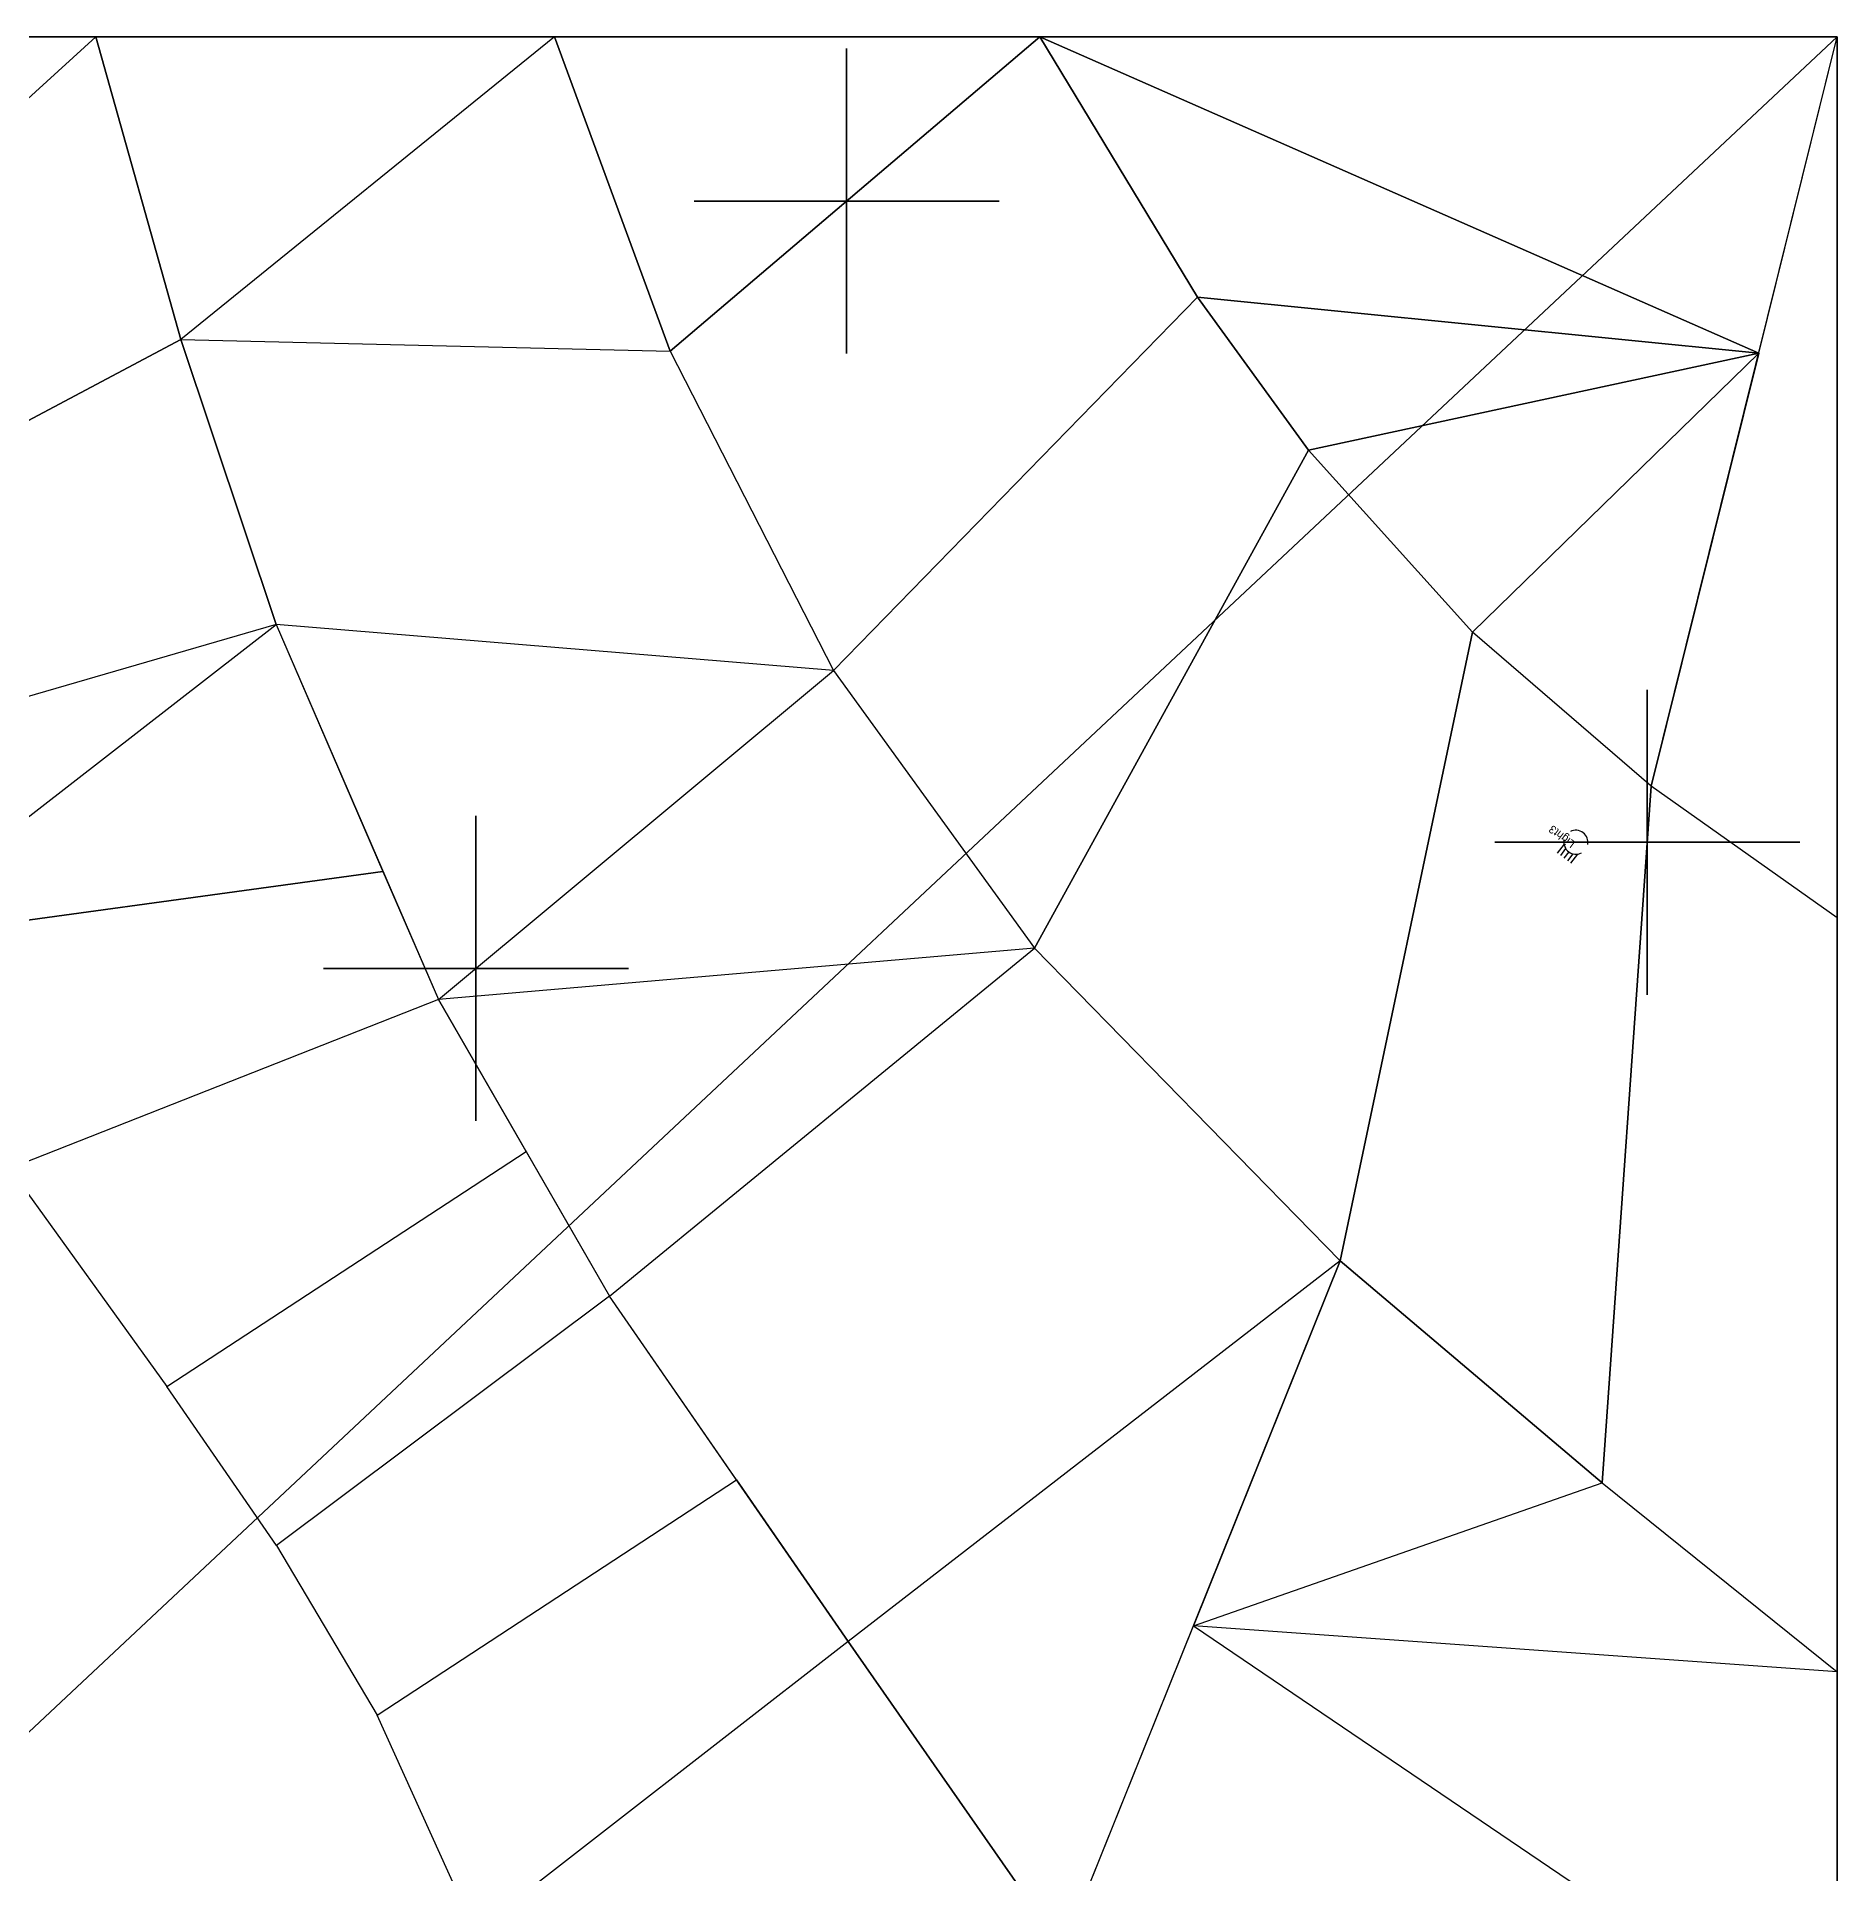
# Model space of a CAD drawing. Extents: x -340 to 755, y -404 to 683.
# Drawn here: x 204 to 744, y 129 to 680 of the extents above; entities that cross this region are included whole.
import ezdxf

# ---------------------------------------------------------------- set-up
doc = ezdxf.new("R2010")
doc.units = 0
doc.layers.get('0').update_dxf_attribs({"linetype": 'CONTINUOUS'})
for name, color, linetype in [('ASHADE', 7, 'CONTINUOUS'), ('DIRT', 1, 'CONTINUOUS'), ('TERRAIN', 104, 'CONTINUOUS'), ('TREE', 6, 'CONTINUOUS')]:
    doc.layers.add(name, color=color, linetype=linetype)

# ---------------------------------------------------------------- blocks, each defined once
blk = doc.blocks.new('TREE')
for points in [[(0, 45.72, -0.56), (0, 45.72, 179.8), (0, -45.72, 179.8), (0, -45.72, 0.56)], [(45.72, 0, -0.56), (45.72, 0, 179.8), (-45.72, 0, 179.8), (-45.72, 0, 0.56)]]:
    blk.add_3dface(points)
blk = doc.blocks.new('DIRECT')
at = {"layer": 'ASHADE', "color": 7, "linetype": 'CONTINUOUS'}
for p, q in [((-0.21, 0.214), (-0.21, 0.5)), ((-0.11, 0.279), (-0.11, 0.5)), ((0, 0.3), (0, 0.5)), ((0.11, 0.279), (0.11, 0.5)), ((0.21, 0.214), (0.21, 0.5))]:
    blk.add_line(p, q, dxfattribs=at)
for start, end in [(25.6793, 154.3207), (205.6793, 334.3207)]:
    blk.add_arc((0, 0), 0.3, start, end, dxfattribs=at)
at = {"layer": 'ASHADE', "color": 7, "linetype": 'CONTINUOUS', "flags": 1}
for tag, p in [('GNAME', (0, 0.28)), ('LAX', (0, 0.265)), ('LAY', (0, 0.25)), ('LAZ', (0, 0.235)), ('INTENSITY', (0, 0.22)), ('COLOR', (0, 0.205)), ('CONEA', (0, 0.19)), ('CONED', (0, 0.175)), ('BEAMD', (0, 0.16))]:
    blk.add_attdef(tag, p, '', height=0.01, dxfattribs=at)

msp = doc.modelspace()

# ---------------------------------------------------------------- linework, layer by layer
at = {"layer": 'DIRT'}
for points in [[(-336, 679.98, 3.52), (-336, 679.98, 51.52), (116.87, 679.98, 51.52), (744, 679.98, 3.52)], [(116.87, 679.98, 51.52), (221.81, 679.98, 63.52), (744, 679.98, 3.52)], [(221.81, 679.98, 63.52), (359.3, 679.98, 123.52), (504.88, 679.98, 183.52), (744, 679.98, 3.52)], [(744, 679.98, 3.52), (504.88, 679.98, 183.52), (744, 679.98, 243.52), (744, 679.98, 3.52)], [(744, 679.98, 3.52), (744, 679.98, 243.52), (744, 415.71, 183.52), (744, 679.98, 3.52)], [(744, 679.98, 3.52), (744, 415.71, 183.52), (744, 189.51, 123.52), (744, 679.98, 3.52)], [(744, 679.98, 3.52), (744, 189.51, 123.52), (744, 72.48, 99.52), (744, -400.02, 3.52)]]:
    msp.add_3dface(points, dxfattribs=at)
at = {"layer": 'TERRAIN'}
for points in [[(-336, 679.98, 3.52), (744, 679.98, 3.52), (168, 139.98, 3.52), (0, 139.98, 3.52)], [(59.96, 532.48, 3.52), (221.81, 679.98, 63.52), (116.87, 679.98, 51.52), (61.03, 531.68, 3.52)], [(247.22, 589.14, 63.52), (88.8, 504.95, 3.52), (59.96, 532.48, 3.52), (221.81, 679.98, 63.52)], [(744, 679.98, 3.52), (744, -400.02, 3.52), (168, -100.02, 3.52), (168, 139.98, 3.52)], [(221.81, 679.98, 63.52), (359.3, 679.98, 123.52), (247.22, 589.14, 63.52)], [(247.22, 589.14, 63.52), (394.02, 585.71, 123.52), (359.3, 679.98, 123.52)], [(504.88, 679.98, 183.52), (359.3, 679.98, 123.52), (394.02, 585.71, 123.52)], [(442.96, 489.88, 123.52), (552.11, 601.84, 183.52), (504.88, 679.98, 183.52), (394.02, 585.71, 123.52)], [(744, 679.98, 243.52), (504.88, 679.98, 183.52), (720.45, 585.11, 218.19)], [(504.88, 679.98, 183.52), (552.11, 601.84, 183.52), (720.45, 585.11, 218.19)], [(744, 415.71, 183.52), (688.23, 455.25, 183.52), (744, 679.98, 243.52), (744, 415.71, 183.52)], [(503.31, 406.62, 123.52), (585.44, 556, 183.52), (552.11, 601.84, 183.52), (442.96, 489.88, 123.52)], [(503.31, 406.62, 123.52), (585.44, 556, 183.52), (552.11, 601.84, 183.52), (442.96, 489.88, 123.52)], [(552.11, 601.84, 183.52), (585.44, 556, 183.52), (720.45, 585.11, 218.19)], [(247.22, 589.14, 63.52), (275.82, 503.64, 63.52), (122.56, 459.16, 3.52), (88.8, 504.95, 3.52)], [(394.02, 585.71, 123.52), (442.96, 489.88, 123.52), (275.82, 503.64, 63.52), (247.22, 589.14, 63.52)], [(585.44, 556, 183.52), (634.66, 501.42, 183.52), (720.45, 585.11, 218.19)], [(720.45, 585.11, 218.19), (688.23, 455.25, 183.52), (634.66, 501.42, 183.52)], [(594.95, 312.82, 123.52), (634.66, 501.42, 183.52), (585.44, 556, 183.52), (503.31, 406.62, 123.52)], [(275.82, 503.64, 63.52), (122.56, 459.16, 3.52), (153.08, 408.39, 3.52), (275.82, 503.64, 63.52)], [(275.82, 503.64, 63.52), (307.85, 429.62, 63.52), (153.08, 408.39, 3.52)], [(275.82, 503.64, 63.52), (324.5, 391.17, 63.52), (442.96, 489.88, 123.52)], [(673.45, 246.26, 123.52), (688.23, 455.25, 183.52), (634.66, 501.42, 183.52), (594.95, 312.82, 123.52)], [(442.96, 489.88, 123.52), (503.31, 406.62, 123.52), (324.5, 391.17, 63.52)], [(744, 189.51, 123.52), (744, 415.71, 183.52), (688.23, 455.25, 183.52), (673.45, 246.26, 123.52)], [(196, 340.55, 3.52), (153.08, 408.39, 3.52), (307.85, 429.62, 63.52), (324.5, 391.17, 63.52)], [(324.5, 391.17, 63.52), (375.8, 302.27, 63.52), (503.31, 406.62, 123.52)], [(503.31, 406.62, 123.52), (594.95, 312.82, 123.52), (447.4, 198.7, 63.52), (375.8, 302.27, 63.52)], [(196, 340.55, 3.52), (243.11, 275.14, 3.52), (350.8, 345.59, 63.52), (324.5, 391.17, 63.52)], [(350.8, 345.59, 63.52), (375.8, 302.27, 63.52), (276, 227.49, 3.52), (243.11, 275.14, 3.52)], [(447.4, 198.7, 63.52), (511.87, 106.19, 63.52), (594.95, 312.82, 123.52)], [(550.93, 203.35, 91.73), (673.45, 246.26, 123.52), (594.95, 312.82, 123.52)], [(276, 227.49, 3.52), (306.15, 176.61, 3.52), (413.94, 247.11, 63.52), (375.8, 302.27, 63.52)], [(447.4, 198.7, 63.52), (335.54, 111.65, 3.52), (306.15, 176.61, 3.52), (413.94, 247.11, 63.52)], [(673.45, 246.26, 123.52), (744, 189.51, 123.52), (550.93, 203.35, 91.73)], [(335.54, 111.65, 3.52), (511.87, 106.19, 63.52), (447.4, 198.7, 63.52)], [(744, 72.48, 99.52), (511.87, 106.19, 63.52), (550.93, 203.35, 91.73)], [(550.93, 203.35, 91.73), (744, 72.48, 99.52), (744, 189.51, 123.52)]]:
    msp.add_3dface(points, dxfattribs=at)

# ---------------------------------------------------------------- block references
at = {"layer": 'ASHADE', "extrusion": (-0.006376, -0.008453, 0.999944)}
ref = msp.add_blockref('DIRECT', (667.84, 441.28, 342.15), dxfattribs=dict(at, xscale=12, yscale=12, zscale=12, rotation=142.9720898492649))
ref.add_attrib('SNAME', 'Light3', (667.84, 441.28, 342.15), dxfattribs={"color": 1, "extrusion": (-0.006376, -0.008453, 0.999944), "height": 2.4, "rotation": 142.9721})
at = {"layer": 'TREE'}
for p in [(446.91, 630.69, 152.15), (687.03, 438.37, 178.67), (335.77, 400.56, 69.23)]:
    msp.add_blockref('TREE', p, dxfattribs=at)

doc.saveas('drawing.dxf')
